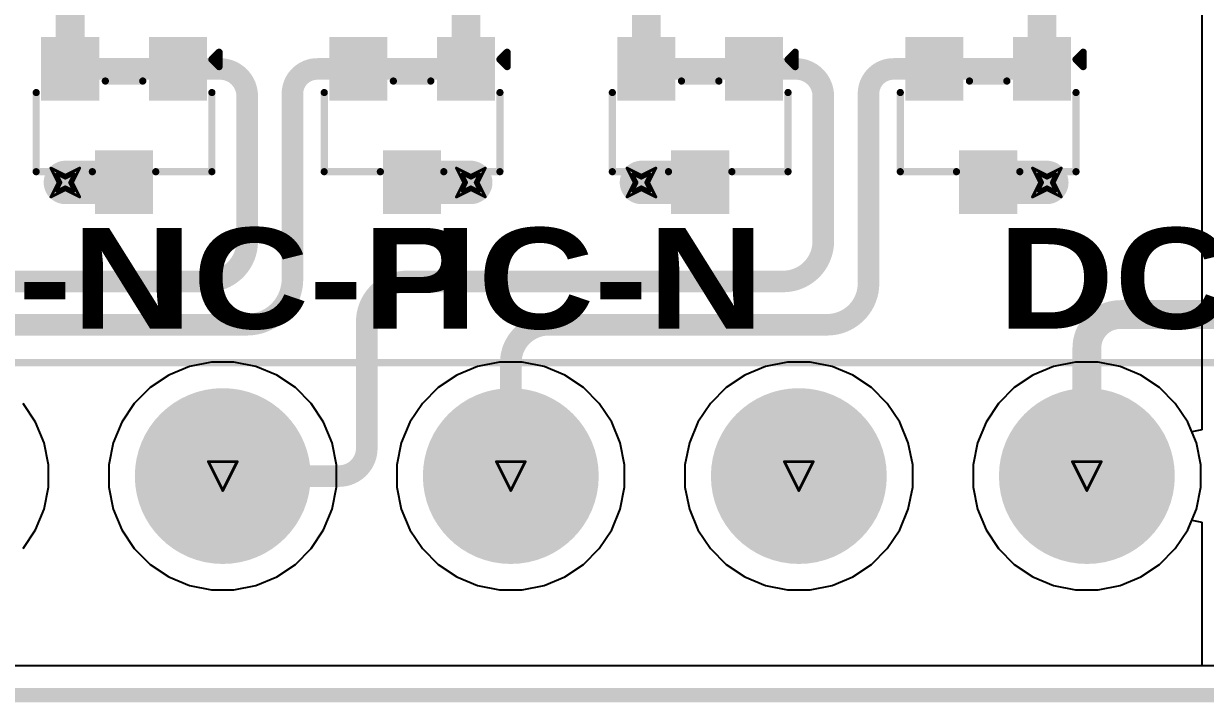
# Model space of a CAD drawing. Header units: inches. Extents: x -2 to 5376, y -4 to 5426.
# Drawn here: x 76.65 to 97.49, y -3.62 to 8.36 of the extents above; entities that cross this region are included whole.
import ezdxf

# ---------------------------------------------------------------- set-up
doc = ezdxf.new("R2010")
doc.units = ezdxf.units.IN
for name, color, linetype in [('Board Outline', 216, 'Continuous'), ('Bottom Layer', 5, 'Continuous'), ('Bottom Solder', 6, 'Continuous'), ('Drill Drawing', 1, 'Continuous'), ('Layer 1', 16, 'Continuous'), ('Layer 2', 76, 'Continuous'), ('Multi-Layer', 9, 'Continuous'), ('Pad Holes', 156, 'Continuous'), ('Top Layer', 1, 'Continuous'), ('Top Overlay', 2, 'Continuous'), ('Top Paste', 8, 'Continuous'), ('Top Solder', 216, 'Continuous'), ('Via Holes', 16, 'Continuous')]:
    doc.layers.add(name, color=color, linetype=linetype)
doc.styles.add('Arial Black_Bold', font='', dxfattribs={"height": 0.2})
doc.styles.get('Arial Black_Bold').set_extended_font_data('Arial Black', bold=True)

# ---------------------------------------------------------------- blocks, each defined once
blk = doc.blocks.new('DB2ERM_5_08_14P_GN_254')
at = {"layer": 'Bottom Layer'}
h = blk.add_hatch(color=5, dxfattribs=at)
edge = h.paths.add_edge_path()
edge.add_arc((12.7, 0), 1.5, 0, 360)
h = blk.add_hatch(color=5, dxfattribs=at)
edge = h.paths.add_edge_path()
edge.add_arc((17.78, 0), 1.5, 0, 360)
h = blk.add_hatch(color=5, dxfattribs=at)
edge = h.paths.add_edge_path()
edge.add_arc((22.86, 0), 1.5, 0, 360)
h = blk.add_hatch(color=5, dxfattribs=at)
edge = h.paths.add_edge_path()
edge.add_arc((27.94, 0), 1.5, 0, 360)
at = {"layer": 'Bottom Solder'}
h = blk.add_hatch(color=6, dxfattribs=at)
edge = h.paths.add_edge_path()
edge.add_arc((12.7, 0), 1.551, 0, 360)
h = blk.add_hatch(color=6, dxfattribs=at)
edge = h.paths.add_edge_path()
edge.add_arc((17.78, 0), 1.551, 0, 360)
h = blk.add_hatch(color=6, dxfattribs=at)
edge = h.paths.add_edge_path()
edge.add_arc((22.86, 0), 1.551, 0, 360)
h = blk.add_hatch(color=6, dxfattribs=at)
edge = h.paths.add_edge_path()
edge.add_arc((27.94, 0), 1.551, 0, 360)
at = {"layer": 'Layer 1'}
h = blk.add_hatch(color=16, dxfattribs=at)
edge = h.paths.add_edge_path()
edge.add_arc((12.7, 0), 1.5, 0, 360)
h = blk.add_hatch(color=16, dxfattribs=at)
edge = h.paths.add_edge_path()
edge.add_arc((17.78, 0), 1.5, 0, 360)
h = blk.add_hatch(color=16, dxfattribs=at)
edge = h.paths.add_edge_path()
edge.add_arc((22.86, 0), 1.5, 0, 360)
h = blk.add_hatch(color=16, dxfattribs=at)
edge = h.paths.add_edge_path()
edge.add_arc((27.94, 0), 1.5, 0, 360)
at = {"layer": 'Layer 2'}
h = blk.add_hatch(color=76, dxfattribs=at)
edge = h.paths.add_edge_path()
edge.add_arc((12.7, 0), 1.5, 0, 360)
h = blk.add_hatch(color=76, dxfattribs=at)
edge = h.paths.add_edge_path()
edge.add_arc((17.78, 0), 1.5, 0, 360)
h = blk.add_hatch(color=76, dxfattribs=at)
edge = h.paths.add_edge_path()
edge.add_arc((22.86, 0), 1.5, 0, 360)
h = blk.add_hatch(color=76, dxfattribs=at)
edge = h.paths.add_edge_path()
edge.add_arc((27.94, 0), 1.5, 0, 360)
at = {"layer": 'Multi-Layer'}
h = blk.add_hatch(color=9, dxfattribs=at)
edge = h.paths.add_edge_path()
edge.add_arc((12.7, 0), 1.5, 0, 360)
h = blk.add_hatch(color=9, dxfattribs=at)
edge = h.paths.add_edge_path()
edge.add_arc((17.78, 0), 1.5, 0, 360)
h = blk.add_hatch(color=9, dxfattribs=at)
edge = h.paths.add_edge_path()
edge.add_arc((22.86, 0), 1.5, 0, 360)
h = blk.add_hatch(color=9, dxfattribs=at)
edge = h.paths.add_edge_path()
edge.add_arc((27.94, 0), 1.5, 0, 360)
at = {"layer": 'Pad Holes'}
h = blk.add_hatch(color=7, dxfattribs=at)
edge = h.paths.add_edge_path()
edge.add_arc((12.7, 0), 0.95, 0, 360)
h = blk.add_hatch(color=7, dxfattribs=at)
edge = h.paths.add_edge_path()
edge.add_arc((17.78, 0), 0.95, 0, 360)
h = blk.add_hatch(color=7, dxfattribs=at)
edge = h.paths.add_edge_path()
edge.add_arc((22.86, 0), 0.95, 0, 360)
h = blk.add_hatch(color=7, dxfattribs=at)
edge = h.paths.add_edge_path()
edge.add_arc((27.94, 0), 0.95, 0, 360)
at = {"layer": 'Top Layer'}
h = blk.add_hatch(color=1, dxfattribs=at)
edge = h.paths.add_edge_path()
edge.add_arc((12.7, 0), 1.5, 0, 360)
h = blk.add_hatch(color=1, dxfattribs=at)
edge = h.paths.add_edge_path()
edge.add_arc((17.78, 0), 1.5, 0, 360)
h = blk.add_hatch(color=1, dxfattribs=at)
edge = h.paths.add_edge_path()
edge.add_arc((22.86, 0), 1.5, 0, 360)
h = blk.add_hatch(color=1, dxfattribs=at)
edge = h.paths.add_edge_path()
edge.add_arc((27.94, 0), 1.5, 0, 360)
at = {"layer": 'Top Solder'}
h = blk.add_hatch(color=216, dxfattribs=at)
edge = h.paths.add_edge_path()
edge.add_arc((12.7, 0), 1.551, 0, 360)
h = blk.add_hatch(color=216, dxfattribs=at)
edge = h.paths.add_edge_path()
edge.add_arc((17.78, 0), 1.551, 0, 360)
h = blk.add_hatch(color=216, dxfattribs=at)
edge = h.paths.add_edge_path()
edge.add_arc((22.86, 0), 1.551, 0, 360)
h = blk.add_hatch(color=216, dxfattribs=at)
edge = h.paths.add_edge_path()
edge.add_arc((27.94, 0), 1.551, 0, 360)
at = {"layer": 'Top Overlay', "const_width": 0.127}
for points in [[(-40.64, 2), (40.64, 2)], [(-40.64, -3.838), (40.64, -3.838)]]:
    blk.add_lwpolyline(points, dxfattribs=at)
blk = doc.blocks.new('SOT_23_264')
at = {"layer": 'Top Layer'}
for points in [[(-0.41, 1.46), (0.41, 1.46), (0.41, 0.54), (-0.41, 0.54)], [(-1.36, -0.54), (-0.54, -0.54), (-0.54, -1.46), (-1.36, -1.46)], [(0.54, -0.54), (1.36, -0.54), (1.36, -1.46), (0.54, -1.46)]]:
    blk.add_hatch(color=1, dxfattribs=at).paths.add_polyline_path(points)
at = {"layer": 'Top Paste'}
for points in [[(-0.41, 1.46), (0.41, 1.46), (0.41, 0.54), (-0.41, 0.54)], [(-1.36, -0.54), (-0.54, -0.54), (-0.54, -1.46), (-1.36, -1.46)], [(0.54, -0.54), (1.36, -0.54), (1.36, -1.46), (0.54, -1.46)]]:
    blk.add_hatch(color=8, dxfattribs=at).paths.add_polyline_path(points)
at = {"layer": 'Top Solder'}
for points in [[(-0.512, 1.562), (0.512, 1.562), (0.512, 0.438), (-0.512, 0.438)], [(-1.462, -0.438), (-0.438, -0.438), (-0.438, -1.562), (-1.462, -1.562)], [(0.438, -0.438), (1.462, -0.438), (1.462, -1.562), (0.438, -1.562)]]:
    blk.add_hatch(color=216, dxfattribs=at).paths.add_polyline_path(points)
at = {"layer": 'Top Overlay', "const_width": 0.127}
for points in [[(-1.549, 0.813), (-1.549, -0.584)], [(-0.559, 0.813), (-1.549, 0.813)], [(1.549, 0.813), (0.559, 0.813)], [(1.549, -0.584), (1.549, 0.813)], [(0.33, -0.787), (-0.33, -0.787)], [(-1.549, -1.168), (-1.676, -1.041)], [(-1.676, -1.041), (-1.676, -1.295)], [(-1.549, -1.168), (-1.676, -1.295)]]:
    blk.add_lwpolyline(points, dxfattribs=at)
at = {"layer": 'Top Overlay', "const_width": 0.0635}
for points in [[(-1.581, 0.813, 1), (-1.518, 0.813, 1)], [(-1.581, 0.813, 1), (-1.518, 0.813, 1)], [(-0.591, 0.813, 1), (-0.527, 0.813, 1)], [(0.527, 0.813, 1), (0.591, 0.813, 1)], [(1.518, 0.813, 1), (1.581, 0.813, 1)], [(1.518, 0.813, 1), (1.581, 0.813, 1)], [(-1.581, -0.584, 1), (-1.518, -0.584, 1)], [(1.518, -0.584, 1), (1.581, -0.584, 1)], [(-0.362, -0.787, 1), (-0.298, -0.787, 1)], [(0.298, -0.787, 1), (0.362, -0.787, 1)], [(-1.708, -1.041, 1), (-1.645, -1.041, 1)], [(-1.708, -1.041, 1), (-1.645, -1.041, 1)], [(-1.708, -1.295, 1), (-1.645, -1.295, 1)], [(-1.708, -1.295, 1), (-1.645, -1.295, 1)], [(-1.581, -1.168, 1), (-1.518, -1.168, 1)], [(-1.581, -1.168, 1), (-1.518, -1.168, 1)]]:
    blk.add_lwpolyline(points, format="xyb", close=True, dxfattribs=at)
blk = doc.blocks.new('SOT_23_265')
at = {"layer": 'Top Layer'}
for points in [[(-0.41, 1.46), (0.41, 1.46), (0.41, 0.54), (-0.41, 0.54)], [(-1.36, -0.54), (-0.54, -0.54), (-0.54, -1.46), (-1.36, -1.46)], [(0.54, -0.54), (1.36, -0.54), (1.36, -1.46), (0.54, -1.46)]]:
    blk.add_hatch(color=1, dxfattribs=at).paths.add_polyline_path(points)
at = {"layer": 'Top Paste'}
for points in [[(-0.41, 1.46), (0.41, 1.46), (0.41, 0.54), (-0.41, 0.54)], [(-1.36, -0.54), (-0.54, -0.54), (-0.54, -1.46), (-1.36, -1.46)], [(0.54, -0.54), (1.36, -0.54), (1.36, -1.46), (0.54, -1.46)]]:
    blk.add_hatch(color=8, dxfattribs=at).paths.add_polyline_path(points)
at = {"layer": 'Top Solder'}
for points in [[(-0.512, 1.562), (0.512, 1.562), (0.512, 0.438), (-0.512, 0.438)], [(-1.462, -0.438), (-0.438, -0.438), (-0.438, -1.562), (-1.462, -1.562)], [(0.438, -0.438), (1.462, -0.438), (1.462, -1.562), (0.438, -1.562)]]:
    blk.add_hatch(color=216, dxfattribs=at).paths.add_polyline_path(points)
at = {"layer": 'Top Overlay', "const_width": 0.127}
for points in [[(-1.549, 0.813), (-1.549, -0.584)], [(-0.559, 0.813), (-1.549, 0.813)], [(1.549, 0.813), (0.559, 0.813)], [(1.549, -0.584), (1.549, 0.813)], [(0.33, -0.787), (-0.33, -0.787)], [(-1.549, -1.168), (-1.676, -1.041)], [(-1.676, -1.041), (-1.676, -1.295)], [(-1.549, -1.168), (-1.676, -1.295)]]:
    blk.add_lwpolyline(points, dxfattribs=at)
at = {"layer": 'Top Overlay', "const_width": 0.0635}
for points in [[(-1.581, 0.813, 1), (-1.518, 0.813, 1)], [(-1.581, 0.813, 1), (-1.518, 0.813, 1)], [(-0.591, 0.813, 1), (-0.527, 0.813, 1)], [(0.527, 0.813, 1), (0.591, 0.813, 1)], [(1.518, 0.813, 1), (1.581, 0.813, 1)], [(1.518, 0.813, 1), (1.581, 0.813, 1)], [(-1.581, -0.584, 1), (-1.518, -0.584, 1)], [(1.518, -0.584, 1), (1.581, -0.584, 1)], [(-0.362, -0.787, 1), (-0.298, -0.787, 1)], [(0.298, -0.787, 1), (0.362, -0.787, 1)], [(-1.708, -1.041, 1), (-1.645, -1.041, 1)], [(-1.708, -1.041, 1), (-1.645, -1.041, 1)], [(-1.708, -1.295, 1), (-1.645, -1.295, 1)], [(-1.708, -1.295, 1), (-1.645, -1.295, 1)], [(-1.581, -1.168, 1), (-1.518, -1.168, 1)], [(-1.581, -1.168, 1), (-1.518, -1.168, 1)]]:
    blk.add_lwpolyline(points, format="xyb", close=True, dxfattribs=at)
blk = doc.blocks.new('SOT_23_266')
at = {"layer": 'Top Layer'}
for points in [[(-0.41, 1.46), (0.41, 1.46), (0.41, 0.54), (-0.41, 0.54)], [(-1.36, -0.54), (-0.54, -0.54), (-0.54, -1.46), (-1.36, -1.46)], [(0.54, -0.54), (1.36, -0.54), (1.36, -1.46), (0.54, -1.46)]]:
    blk.add_hatch(color=1, dxfattribs=at).paths.add_polyline_path(points)
at = {"layer": 'Top Paste'}
for points in [[(-0.41, 1.46), (0.41, 1.46), (0.41, 0.54), (-0.41, 0.54)], [(-1.36, -0.54), (-0.54, -0.54), (-0.54, -1.46), (-1.36, -1.46)], [(0.54, -0.54), (1.36, -0.54), (1.36, -1.46), (0.54, -1.46)]]:
    blk.add_hatch(color=8, dxfattribs=at).paths.add_polyline_path(points)
at = {"layer": 'Top Solder'}
for points in [[(-0.512, 1.562), (0.512, 1.562), (0.512, 0.438), (-0.512, 0.438)], [(-1.462, -0.438), (-0.438, -0.438), (-0.438, -1.562), (-1.462, -1.562)], [(0.438, -0.438), (1.462, -0.438), (1.462, -1.562), (0.438, -1.562)]]:
    blk.add_hatch(color=216, dxfattribs=at).paths.add_polyline_path(points)
at = {"layer": 'Top Overlay', "const_width": 0.127}
for points in [[(-1.549, 0.813), (-1.549, -0.584)], [(-0.559, 0.813), (-1.549, 0.813)], [(1.549, 0.813), (0.559, 0.813)], [(1.549, -0.584), (1.549, 0.813)], [(0.33, -0.787), (-0.33, -0.787)], [(-1.549, -1.168), (-1.676, -1.041)], [(-1.676, -1.041), (-1.676, -1.295)], [(-1.549, -1.168), (-1.676, -1.295)]]:
    blk.add_lwpolyline(points, dxfattribs=at)
at = {"layer": 'Top Overlay', "const_width": 0.0635}
for points in [[(-1.581, 0.813, 1), (-1.518, 0.813, 1)], [(-1.581, 0.813, 1), (-1.518, 0.813, 1)], [(-0.591, 0.813, 1), (-0.527, 0.813, 1)], [(0.527, 0.813, 1), (0.591, 0.813, 1)], [(1.518, 0.813, 1), (1.581, 0.813, 1)], [(1.518, 0.813, 1), (1.581, 0.813, 1)], [(-1.581, -0.584, 1), (-1.518, -0.584, 1)], [(1.518, -0.584, 1), (1.581, -0.584, 1)], [(-0.362, -0.787, 1), (-0.298, -0.787, 1)], [(0.298, -0.787, 1), (0.362, -0.787, 1)], [(-1.708, -1.041, 1), (-1.645, -1.041, 1)], [(-1.708, -1.041, 1), (-1.645, -1.041, 1)], [(-1.708, -1.295, 1), (-1.645, -1.295, 1)], [(-1.708, -1.295, 1), (-1.645, -1.295, 1)], [(-1.581, -1.168, 1), (-1.518, -1.168, 1)], [(-1.581, -1.168, 1), (-1.518, -1.168, 1)]]:
    blk.add_lwpolyline(points, format="xyb", close=True, dxfattribs=at)
blk = doc.blocks.new('SOT_23_267')
at = {"layer": 'Top Layer'}
for points in [[(-0.41, 1.46), (0.41, 1.46), (0.41, 0.54), (-0.41, 0.54)], [(-1.36, -0.54), (-0.54, -0.54), (-0.54, -1.46), (-1.36, -1.46)], [(0.54, -0.54), (1.36, -0.54), (1.36, -1.46), (0.54, -1.46)]]:
    blk.add_hatch(color=1, dxfattribs=at).paths.add_polyline_path(points)
at = {"layer": 'Top Paste'}
for points in [[(-0.41, 1.46), (0.41, 1.46), (0.41, 0.54), (-0.41, 0.54)], [(-1.36, -0.54), (-0.54, -0.54), (-0.54, -1.46), (-1.36, -1.46)], [(0.54, -0.54), (1.36, -0.54), (1.36, -1.46), (0.54, -1.46)]]:
    blk.add_hatch(color=8, dxfattribs=at).paths.add_polyline_path(points)
at = {"layer": 'Top Solder'}
for points in [[(-0.512, 1.562), (0.512, 1.562), (0.512, 0.438), (-0.512, 0.438)], [(-1.462, -0.438), (-0.438, -0.438), (-0.438, -1.562), (-1.462, -1.562)], [(0.438, -0.438), (1.462, -0.438), (1.462, -1.562), (0.438, -1.562)]]:
    blk.add_hatch(color=216, dxfattribs=at).paths.add_polyline_path(points)
at = {"layer": 'Top Overlay', "const_width": 0.127}
for points in [[(-1.549, 0.813), (-1.549, -0.584)], [(-0.559, 0.813), (-1.549, 0.813)], [(1.549, 0.813), (0.559, 0.813)], [(1.549, -0.584), (1.549, 0.813)], [(0.33, -0.787), (-0.33, -0.787)], [(-1.549, -1.168), (-1.676, -1.041)], [(-1.676, -1.041), (-1.676, -1.295)], [(-1.549, -1.168), (-1.676, -1.295)]]:
    blk.add_lwpolyline(points, dxfattribs=at)
at = {"layer": 'Top Overlay', "const_width": 0.0635}
for points in [[(-1.581, 0.813, 1), (-1.518, 0.813, 1)], [(-1.581, 0.813, 1), (-1.518, 0.813, 1)], [(-0.591, 0.813, 1), (-0.527, 0.813, 1)], [(0.527, 0.813, 1), (0.591, 0.813, 1)], [(1.518, 0.813, 1), (1.581, 0.813, 1)], [(1.518, 0.813, 1), (1.581, 0.813, 1)], [(-1.581, -0.584, 1), (-1.518, -0.584, 1)], [(1.518, -0.584, 1), (1.581, -0.584, 1)], [(-0.362, -0.787, 1), (-0.298, -0.787, 1)], [(0.298, -0.787, 1), (0.362, -0.787, 1)], [(-1.708, -1.041, 1), (-1.645, -1.041, 1)], [(-1.708, -1.041, 1), (-1.645, -1.041, 1)], [(-1.708, -1.295, 1), (-1.645, -1.295, 1)], [(-1.708, -1.295, 1), (-1.645, -1.295, 1)], [(-1.581, -1.168, 1), (-1.518, -1.168, 1)], [(-1.581, -1.168, 1), (-1.518, -1.168, 1)]]:
    blk.add_lwpolyline(points, format="xyb", close=True, dxfattribs=at)

msp = doc.modelspace()

# ---------------------------------------------------------------- hatches: boundary and pattern name
at = {"layer": 'Bottom Layer'}
h = msp.add_hatch(color=5, dxfattribs=at)
edge = h.paths.add_edge_path()
edge.add_arc((77.388, 5.556), 0.3, 0, 360)
h = msp.add_hatch(color=5, dxfattribs=at)
edge = h.paths.add_edge_path()
edge.add_arc((84.541, 5.556), 0.3, 0, 360)
h = msp.add_hatch(color=5, dxfattribs=at)
edge = h.paths.add_edge_path()
edge.add_arc((87.548, 5.556), 0.3, 0, 360)
h = msp.add_hatch(color=5, dxfattribs=at)
edge = h.paths.add_edge_path()
edge.add_arc((94.701, 5.556), 0.3, 0, 360)
at = {"layer": 'Layer 1'}
h = msp.add_hatch(color=16, dxfattribs=at)
edge = h.paths.add_edge_path()
edge.add_arc((77.388, 5.556), 0.3, 0, 360)
h = msp.add_hatch(color=16, dxfattribs=at)
edge = h.paths.add_edge_path()
edge.add_arc((84.541, 5.556), 0.3, 0, 360)
h = msp.add_hatch(color=16, dxfattribs=at)
edge = h.paths.add_edge_path()
edge.add_arc((87.548, 5.556), 0.3, 0, 360)
h = msp.add_hatch(color=16, dxfattribs=at)
edge = h.paths.add_edge_path()
edge.add_arc((94.701, 5.556), 0.3, 0, 360)
at = {"layer": 'Layer 2'}
h = msp.add_hatch(color=76, dxfattribs=at)
edge = h.paths.add_edge_path()
edge.add_arc((77.388, 5.556), 0.3, 0, 360)
h = msp.add_hatch(color=76, dxfattribs=at)
edge = h.paths.add_edge_path()
edge.add_arc((84.541, 5.556), 0.3, 0, 360)
h = msp.add_hatch(color=76, dxfattribs=at)
edge = h.paths.add_edge_path()
edge.add_arc((87.548, 5.556), 0.3, 0, 360)
h = msp.add_hatch(color=76, dxfattribs=at)
edge = h.paths.add_edge_path()
edge.add_arc((94.701, 5.556), 0.3, 0, 360)
at = {"layer": 'Top Layer'}
h = msp.add_hatch(color=1, dxfattribs=at)
edge = h.paths.add_edge_path()
edge.add_arc((77.388, 5.556), 0.3, 0, 360)
h = msp.add_hatch(color=1, dxfattribs=at)
edge = h.paths.add_edge_path()
edge.add_arc((84.541, 5.556), 0.3, 0, 360)
h = msp.add_hatch(color=1, dxfattribs=at)
edge = h.paths.add_edge_path()
edge.add_arc((87.548, 5.556), 0.3, 0, 360)
h = msp.add_hatch(color=1, dxfattribs=at)
edge = h.paths.add_edge_path()
edge.add_arc((94.701, 5.556), 0.3, 0, 360)
at = {"layer": 'Via Holes'}
h = msp.add_hatch(color=7, dxfattribs=at)
edge = h.paths.add_edge_path()
edge.add_arc((77.388, 5.556), 0.15, 0, 360)
h = msp.add_hatch(color=7, dxfattribs=at)
edge = h.paths.add_edge_path()
edge.add_arc((84.541, 5.556), 0.15, 0, 360)
h = msp.add_hatch(color=7, dxfattribs=at)
edge = h.paths.add_edge_path()
edge.add_arc((87.548, 5.556), 0.15, 0, 360)
h = msp.add_hatch(color=7, dxfattribs=at)
edge = h.paths.add_edge_path()
edge.add_arc((94.701, 5.556), 0.15, 0, 360)

# ---------------------------------------------------------------- linework, layer by layer
at = {"layer": 'Board Outline', "const_width": 0.254}
msp.add_lwpolyline([(1.478, -3.491), (135.382, -3.491)], dxfattribs=at)
at = {"layer": 'Drill Drawing', "const_width": 0.0508}
for points in [[(77.134, 5.81), (77.388, 5.683)], [(77.134, 5.81), (77.261, 5.556)], [(77.235, 5.709), (77.388, 5.632)], [(77.235, 5.709), (77.312, 5.556)], [(77.388, 5.683), (77.642, 5.81)], [(77.388, 5.632), (77.54, 5.709)], [(77.464, 5.556), (77.54, 5.709)], [(77.515, 5.556), (77.642, 5.81)], [(84.287, 5.81), (84.541, 5.683)], [(84.287, 5.81), (84.414, 5.556)], [(84.389, 5.708), (84.541, 5.632)], [(84.389, 5.708), (84.465, 5.556)], [(84.541, 5.683), (84.795, 5.81)], [(84.541, 5.632), (84.693, 5.708)], [(84.617, 5.556), (84.693, 5.708)], [(84.668, 5.556), (84.795, 5.81)], [(87.294, 5.81), (87.548, 5.683)], [(87.294, 5.81), (87.421, 5.556)], [(87.395, 5.709), (87.548, 5.632)], [(87.395, 5.709), (87.472, 5.556)], [(87.548, 5.683), (87.802, 5.81)], [(87.548, 5.632), (87.7, 5.709)], [(87.624, 5.556), (87.7, 5.709)], [(87.675, 5.556), (87.802, 5.81)], [(94.447, 5.81), (94.701, 5.683)], [(94.447, 5.81), (94.574, 5.556)], [(94.549, 5.709), (94.701, 5.632)], [(94.549, 5.709), (94.625, 5.556)], [(94.701, 5.683), (94.955, 5.81)], [(94.701, 5.632), (94.853, 5.709)], [(94.777, 5.556), (94.853, 5.709)], [(94.828, 5.556), (94.955, 5.81)], [(77.134, 5.302), (77.261, 5.556)], [(77.134, 5.302), (77.388, 5.429)], [(77.235, 5.404), (77.312, 5.556)], [(77.235, 5.404), (77.388, 5.48)], [(77.388, 5.48), (77.54, 5.404)], [(77.388, 5.429), (77.642, 5.302)], [(77.464, 5.556), (77.54, 5.404)], [(77.515, 5.556), (77.642, 5.302)], [(84.287, 5.302), (84.414, 5.556)], [(84.287, 5.302), (84.541, 5.429)], [(84.389, 5.404), (84.465, 5.556)], [(84.389, 5.404), (84.541, 5.48)], [(84.541, 5.48), (84.693, 5.404)], [(84.541, 5.429), (84.795, 5.302)], [(84.617, 5.556), (84.693, 5.404)], [(84.668, 5.556), (84.795, 5.302)], [(87.294, 5.302), (87.421, 5.556)], [(87.294, 5.302), (87.548, 5.429)], [(87.395, 5.404), (87.472, 5.556)], [(87.395, 5.404), (87.548, 5.48)], [(87.548, 5.48), (87.7, 5.404)], [(87.548, 5.429), (87.802, 5.302)], [(87.624, 5.556), (87.7, 5.404)], [(87.675, 5.556), (87.802, 5.302)], [(94.447, 5.302), (94.574, 5.556)], [(94.447, 5.302), (94.701, 5.429)], [(94.549, 5.404), (94.625, 5.556)], [(94.549, 5.404), (94.701, 5.48)], [(94.701, 5.48), (94.853, 5.404)], [(94.701, 5.429), (94.955, 5.302)], [(94.777, 5.556), (94.853, 5.404)], [(94.828, 5.556), (94.955, 5.302)], [(79.911, 0.63), (80.419, 0.63)], [(79.911, 0.63), (80.165, 0.122)], [(80.165, 0.122), (80.419, 0.63)], [(84.991, 0.63), (85.499, 0.63)], [(84.991, 0.63), (85.245, 0.122)], [(85.245, 0.122), (85.499, 0.63)], [(90.071, 0.63), (90.579, 0.63)], [(90.071, 0.63), (90.325, 0.122)], [(90.325, 0.122), (90.579, 0.63)], [(95.151, 0.63), (95.659, 0.63)], [(95.151, 0.63), (95.405, 0.122)], [(95.405, 0.122), (95.659, 0.63)]]:
    msp.add_lwpolyline(points, dxfattribs=at)
at = {"layer": 'Drill Drawing', "const_width": 0.0254}
for points in [[(77.121, 5.81, 1), (77.146, 5.81, 1)], [(77.121, 5.81, 1), (77.146, 5.81, 1)], [(77.223, 5.709, 1), (77.248, 5.709, 1)], [(77.223, 5.709, 1), (77.248, 5.709, 1)], [(77.375, 5.683, 1), (77.4, 5.683, 1)], [(77.375, 5.683, 1), (77.4, 5.683, 1)], [(77.375, 5.632, 1), (77.4, 5.632, 1)], [(77.375, 5.632, 1), (77.4, 5.632, 1)], [(77.527, 5.709, 1), (77.553, 5.709, 1)], [(77.527, 5.709, 1), (77.553, 5.709, 1)], [(77.629, 5.81, 1), (77.654, 5.81, 1)], [(77.629, 5.81, 1), (77.654, 5.81, 1)], [(84.274, 5.81, 1), (84.3, 5.81, 1)], [(84.274, 5.81, 1), (84.3, 5.81, 1)], [(84.376, 5.708, 1), (84.401, 5.708, 1)], [(84.376, 5.708, 1), (84.401, 5.708, 1)], [(84.528, 5.683, 1), (84.554, 5.683, 1)], [(84.528, 5.683, 1), (84.554, 5.683, 1)], [(84.528, 5.632, 1), (84.554, 5.632, 1)], [(84.528, 5.632, 1), (84.554, 5.632, 1)], [(84.681, 5.708, 1), (84.706, 5.708, 1)], [(84.681, 5.708, 1), (84.706, 5.708, 1)], [(84.782, 5.81, 1), (84.808, 5.81, 1)], [(84.782, 5.81, 1), (84.808, 5.81, 1)], [(87.281, 5.81, 1), (87.307, 5.81, 1)], [(87.281, 5.81, 1), (87.307, 5.81, 1)], [(87.383, 5.709, 1), (87.408, 5.709, 1)], [(87.383, 5.709, 1), (87.408, 5.709, 1)], [(87.535, 5.683, 1), (87.561, 5.683, 1)], [(87.535, 5.683, 1), (87.561, 5.683, 1)], [(87.535, 5.632, 1), (87.561, 5.632, 1)], [(87.535, 5.632, 1), (87.561, 5.632, 1)], [(87.688, 5.709, 1), (87.713, 5.709, 1)], [(87.688, 5.709, 1), (87.713, 5.709, 1)], [(87.789, 5.81, 1), (87.815, 5.81, 1)], [(87.789, 5.81, 1), (87.815, 5.81, 1)], [(94.434, 5.81, 1), (94.46, 5.81, 1)], [(94.434, 5.81, 1), (94.46, 5.81, 1)], [(94.536, 5.709, 1), (94.561, 5.709, 1)], [(94.536, 5.709, 1), (94.561, 5.709, 1)], [(94.688, 5.683, 1), (94.714, 5.683, 1)], [(94.688, 5.683, 1), (94.714, 5.683, 1)], [(94.688, 5.632, 1), (94.714, 5.632, 1)], [(94.688, 5.632, 1), (94.714, 5.632, 1)], [(94.841, 5.709, 1), (94.866, 5.709, 1)], [(94.841, 5.709, 1), (94.866, 5.709, 1)], [(94.942, 5.81, 1), (94.968, 5.81, 1)], [(94.942, 5.81, 1), (94.968, 5.81, 1)], [(77.223, 5.404, 1), (77.248, 5.404, 1)], [(77.223, 5.404, 1), (77.248, 5.404, 1)], [(77.248, 5.556, 1), (77.273, 5.556, 1)], [(77.248, 5.556, 1), (77.273, 5.556, 1)], [(77.299, 5.556, 1), (77.324, 5.556, 1)], [(77.299, 5.556, 1), (77.324, 5.556, 1)], [(77.375, 5.48, 1), (77.4, 5.48, 1)], [(77.375, 5.48, 1), (77.4, 5.48, 1)], [(77.375, 5.429, 1), (77.4, 5.429, 1)], [(77.375, 5.429, 1), (77.4, 5.429, 1)], [(77.451, 5.556, 1), (77.477, 5.556, 1)], [(77.451, 5.556, 1), (77.477, 5.556, 1)], [(77.502, 5.556, 1), (77.527, 5.556, 1)], [(77.502, 5.556, 1), (77.527, 5.556, 1)], [(77.527, 5.404, 1), (77.553, 5.404, 1)], [(77.527, 5.404, 1), (77.553, 5.404, 1)], [(84.376, 5.404, 1), (84.401, 5.404, 1)], [(84.376, 5.404, 1), (84.401, 5.404, 1)], [(84.401, 5.556, 1), (84.427, 5.556, 1)], [(84.401, 5.556, 1), (84.427, 5.556, 1)], [(84.452, 5.556, 1), (84.477, 5.556, 1)], [(84.452, 5.556, 1), (84.477, 5.556, 1)], [(84.528, 5.48, 1), (84.554, 5.48, 1)], [(84.528, 5.48, 1), (84.554, 5.48, 1)], [(84.528, 5.429, 1), (84.554, 5.429, 1)], [(84.528, 5.429, 1), (84.554, 5.429, 1)], [(84.604, 5.556, 1), (84.63, 5.556, 1)], [(84.604, 5.556, 1), (84.63, 5.556, 1)], [(84.655, 5.556, 1), (84.681, 5.556, 1)], [(84.655, 5.556, 1), (84.681, 5.556, 1)], [(84.681, 5.404, 1), (84.706, 5.404, 1)], [(84.681, 5.404, 1), (84.706, 5.404, 1)], [(87.383, 5.404, 1), (87.408, 5.404, 1)], [(87.383, 5.404, 1), (87.408, 5.404, 1)], [(87.408, 5.556, 1), (87.434, 5.556, 1)], [(87.408, 5.556, 1), (87.434, 5.556, 1)], [(87.459, 5.556, 1), (87.484, 5.556, 1)], [(87.459, 5.556, 1), (87.484, 5.556, 1)], [(87.535, 5.48, 1), (87.561, 5.48, 1)], [(87.535, 5.48, 1), (87.561, 5.48, 1)], [(87.535, 5.429, 1), (87.561, 5.429, 1)], [(87.535, 5.429, 1), (87.561, 5.429, 1)], [(87.611, 5.556, 1), (87.637, 5.556, 1)], [(87.611, 5.556, 1), (87.637, 5.556, 1)], [(87.662, 5.556, 1), (87.688, 5.556, 1)], [(87.662, 5.556, 1), (87.688, 5.556, 1)], [(87.688, 5.404, 1), (87.713, 5.404, 1)], [(87.688, 5.404, 1), (87.713, 5.404, 1)], [(94.536, 5.404, 1), (94.561, 5.404, 1)], [(94.536, 5.404, 1), (94.561, 5.404, 1)], [(94.561, 5.556, 1), (94.587, 5.556, 1)], [(94.561, 5.556, 1), (94.587, 5.556, 1)], [(94.612, 5.556, 1), (94.637, 5.556, 1)], [(94.612, 5.556, 1), (94.637, 5.556, 1)], [(94.688, 5.48, 1), (94.714, 5.48, 1)], [(94.688, 5.48, 1), (94.714, 5.48, 1)], [(94.688, 5.429, 1), (94.714, 5.429, 1)], [(94.688, 5.429, 1), (94.714, 5.429, 1)], [(94.764, 5.556, 1), (94.79, 5.556, 1)], [(94.764, 5.556, 1), (94.79, 5.556, 1)], [(94.815, 5.556, 1), (94.841, 5.556, 1)], [(94.815, 5.556, 1), (94.841, 5.556, 1)], [(94.841, 5.404, 1), (94.866, 5.404, 1)], [(94.841, 5.404, 1), (94.866, 5.404, 1)], [(77.121, 5.302, 1), (77.146, 5.302, 1)], [(77.121, 5.302, 1), (77.146, 5.302, 1)], [(77.629, 5.302, 1), (77.654, 5.302, 1)], [(77.629, 5.302, 1), (77.654, 5.302, 1)], [(84.274, 5.302, 1), (84.3, 5.302, 1)], [(84.274, 5.302, 1), (84.3, 5.302, 1)], [(84.782, 5.302, 1), (84.808, 5.302, 1)], [(84.782, 5.302, 1), (84.808, 5.302, 1)], [(87.281, 5.302, 1), (87.307, 5.302, 1)], [(87.281, 5.302, 1), (87.307, 5.302, 1)], [(87.789, 5.302, 1), (87.815, 5.302, 1)], [(87.789, 5.302, 1), (87.815, 5.302, 1)], [(94.434, 5.302, 1), (94.46, 5.302, 1)], [(94.434, 5.302, 1), (94.46, 5.302, 1)], [(94.942, 5.302, 1), (94.968, 5.302, 1)], [(94.942, 5.302, 1), (94.968, 5.302, 1)], [(79.898, 0.63, 1), (79.924, 0.63, 1)], [(79.898, 0.63, 1), (79.924, 0.63, 1)], [(80.406, 0.63, 1), (80.432, 0.63, 1)], [(80.406, 0.63, 1), (80.432, 0.63, 1)], [(84.978, 0.63, 1), (85.004, 0.63, 1)], [(84.978, 0.63, 1), (85.004, 0.63, 1)], [(85.486, 0.63, 1), (85.512, 0.63, 1)], [(85.486, 0.63, 1), (85.512, 0.63, 1)], [(90.058, 0.63, 1), (90.084, 0.63, 1)], [(90.058, 0.63, 1), (90.084, 0.63, 1)], [(90.566, 0.63, 1), (90.592, 0.63, 1)], [(90.566, 0.63, 1), (90.592, 0.63, 1)], [(95.138, 0.63, 1), (95.164, 0.63, 1)], [(95.138, 0.63, 1), (95.164, 0.63, 1)], [(95.646, 0.63, 1), (95.672, 0.63, 1)], [(95.646, 0.63, 1), (95.672, 0.63, 1)], [(80.152, 0.122, 1), (80.178, 0.122, 1)], [(80.152, 0.122, 1), (80.178, 0.122, 1)], [(85.232, 0.122, 1), (85.258, 0.122, 1)], [(85.232, 0.122, 1), (85.258, 0.122, 1)], [(90.312, 0.122, 1), (90.338, 0.122, 1)], [(90.312, 0.122, 1), (90.338, 0.122, 1)], [(95.392, 0.122, 1), (95.418, 0.122, 1)], [(95.392, 0.122, 1), (95.418, 0.122, 1)]]:
    msp.add_lwpolyline(points, format="xyb", close=True, dxfattribs=at)
at = {"layer": 'Layer 1'}
for p, q in [((79.579, 2.307), (79.214, 2.156)), ((79.967, 2.384), (79.579, 2.307)), ((80.363, 2.384), (79.967, 2.384)), ((80.751, 2.307), (80.363, 2.384)), ((81.116, 2.156), (80.751, 2.307)), ((84.659, 2.307), (84.294, 2.156)), ((85.047, 2.384), (84.659, 2.307)), ((85.443, 2.384), (85.047, 2.384)), ((85.831, 2.307), (85.443, 2.384)), ((86.196, 2.156), (85.831, 2.307)), ((89.739, 2.307), (89.374, 2.156)), ((90.127, 2.384), (89.739, 2.307)), ((90.523, 2.384), (90.127, 2.384)), ((90.911, 2.307), (90.523, 2.384)), ((91.276, 2.156), (90.911, 2.307)), ((94.819, 2.307), (94.454, 2.156)), ((95.207, 2.384), (94.819, 2.307)), ((95.603, 2.384), (95.207, 2.384)), ((95.991, 2.307), (95.603, 2.384)), ((96.356, 2.156), (95.991, 2.307)), ((79.214, 2.156), (78.885, 1.936)), ((81.445, 1.936), (81.116, 2.156)), ((84.294, 2.156), (83.965, 1.936)), ((86.525, 1.936), (86.196, 2.156)), ((89.374, 2.156), (89.045, 1.936)), ((91.605, 1.936), (91.276, 2.156)), ((94.454, 2.156), (94.125, 1.936)), ((96.685, 1.936), (96.356, 2.156)), ((78.885, 1.936), (78.605, 1.656)), ((81.725, 1.656), (81.445, 1.936)), ((83.965, 1.936), (83.685, 1.656)), ((86.805, 1.656), (86.525, 1.936)), ((89.045, 1.936), (88.765, 1.656)), ((91.885, 1.656), (91.605, 1.936)), ((94.125, 1.936), (93.845, 1.656)), ((96.965, 1.656), (96.685, 1.936)), ((76.864, 1.328), (76.645, 1.656)), ((78.605, 1.656), (78.386, 1.328)), ((81.944, 1.328), (81.725, 1.656)), ((83.685, 1.656), (83.466, 1.328)), ((87.024, 1.328), (86.805, 1.656)), ((88.765, 1.656), (88.546, 1.328)), ((92.104, 1.328), (91.885, 1.656)), ((93.845, 1.656), (93.626, 1.328)), ((97.184, 1.328), (96.965, 1.656)), ((77.016, 0.962), (76.864, 1.328)), ((78.386, 1.328), (78.234, 0.962)), ((82.096, 0.962), (81.944, 1.328)), ((83.466, 1.328), (83.314, 0.962)), ((87.176, 0.962), (87.024, 1.328)), ((88.546, 1.328), (88.394, 0.962)), ((92.256, 0.962), (92.104, 1.328)), ((93.626, 1.328), (93.474, 0.962)), ((97.336, 0.962), (97.184, 1.328)), ((77.093, 0.574), (77.016, 0.962)), ((78.234, 0.962), (78.157, 0.574)), ((82.173, 0.574), (82.096, 0.962)), ((83.314, 0.962), (83.237, 0.574)), ((87.253, 0.574), (87.176, 0.962)), ((88.394, 0.962), (88.317, 0.574)), ((92.333, 0.574), (92.256, 0.962)), ((93.474, 0.962), (93.397, 0.574)), ((97.413, 0.574), (97.336, 0.962)), ((77.093, 0.179), (77.093, 0.574)), ((78.157, 0.574), (78.157, 0.179)), ((82.173, 0.179), (82.173, 0.574)), ((83.237, 0.574), (83.237, 0.179)), ((87.253, 0.179), (87.253, 0.574)), ((88.317, 0.574), (88.317, 0.179)), ((92.333, 0.179), (92.333, 0.574)), ((93.397, 0.574), (93.397, 0.179)), ((97.413, 0.179), (97.413, 0.574)), ((77.016, -0.209), (77.093, 0.179)), ((78.157, 0.179), (78.234, -0.209)), ((82.096, -0.209), (82.173, 0.179)), ((83.237, 0.179), (83.314, -0.209)), ((87.176, -0.209), (87.253, 0.179)), ((88.317, 0.179), (88.394, -0.209)), ((92.256, -0.209), (92.333, 0.179)), ((93.397, 0.179), (93.474, -0.209)), ((97.336, -0.209), (97.413, 0.179)), ((76.864, -0.575), (77.016, -0.209)), ((78.234, -0.209), (78.386, -0.575)), ((81.944, -0.575), (82.096, -0.209)), ((83.314, -0.209), (83.466, -0.575)), ((87.024, -0.575), (87.176, -0.209)), ((88.394, -0.209), (88.546, -0.575)), ((92.104, -0.575), (92.256, -0.209)), ((93.474, -0.209), (93.626, -0.575)), ((97.184, -0.575), (97.336, -0.209)), ((76.645, -0.904), (76.864, -0.575)), ((78.386, -0.575), (78.605, -0.904)), ((81.725, -0.904), (81.944, -0.575)), ((83.466, -0.575), (83.685, -0.904)), ((86.805, -0.904), (87.024, -0.575)), ((88.546, -0.575), (88.765, -0.904)), ((91.885, -0.904), (92.104, -0.575)), ((93.626, -0.575), (93.845, -0.904)), ((96.965, -0.904), (97.184, -0.575)), ((78.605, -0.904), (78.885, -1.183)), ((81.445, -1.183), (81.725, -0.904)), ((83.685, -0.904), (83.965, -1.183)), ((86.525, -1.183), (86.805, -0.904)), ((88.765, -0.904), (89.045, -1.183)), ((91.605, -1.183), (91.885, -0.904)), ((93.845, -0.904), (94.125, -1.183)), ((96.685, -1.183), (96.965, -0.904)), ((78.885, -1.183), (79.214, -1.403)), ((81.116, -1.403), (81.445, -1.183)), ((83.965, -1.183), (84.294, -1.403)), ((86.196, -1.403), (86.525, -1.183)), ((89.045, -1.183), (89.374, -1.403)), ((91.276, -1.403), (91.605, -1.183)), ((94.125, -1.183), (94.454, -1.403)), ((96.356, -1.403), (96.685, -1.183)), ((79.214, -1.403), (79.579, -1.554)), ((80.751, -1.554), (81.116, -1.403)), ((84.294, -1.403), (84.659, -1.554)), ((85.831, -1.554), (86.196, -1.403)), ((89.374, -1.403), (89.739, -1.554)), ((90.911, -1.554), (91.276, -1.403)), ((94.454, -1.403), (94.819, -1.554)), ((95.991, -1.554), (96.356, -1.403)), ((79.579, -1.554), (79.967, -1.632)), ((79.967, -1.632), (80.363, -1.632)), ((80.363, -1.632), (80.751, -1.554)), ((84.659, -1.554), (85.047, -1.632)), ((85.047, -1.632), (85.443, -1.632)), ((85.443, -1.632), (85.831, -1.554)), ((89.739, -1.554), (90.127, -1.632)), ((90.127, -1.632), (90.523, -1.632)), ((90.523, -1.632), (90.911, -1.554)), ((94.819, -1.554), (95.207, -1.632)), ((95.207, -1.632), (95.603, -1.632)), ((95.603, -1.632), (95.991, -1.554)), ((106.401, -2.973), (3.873, -2.973))]:
    msp.add_line(p, q, dxfattribs=at)
at = {"layer": 'Layer 2'}
for p, q in [((97.434, 24.065), (97.434, 1.189)), ((79.579, 2.307), (79.214, 2.156)), ((79.967, 2.384), (79.579, 2.307)), ((80.363, 2.384), (79.967, 2.384)), ((80.751, 2.307), (80.363, 2.384)), ((81.116, 2.156), (80.751, 2.307)), ((84.659, 2.307), (84.294, 2.156)), ((85.047, 2.384), (84.659, 2.307)), ((85.443, 2.384), (85.047, 2.384)), ((85.831, 2.307), (85.443, 2.384)), ((86.196, 2.156), (85.831, 2.307)), ((89.739, 2.307), (89.374, 2.156)), ((90.127, 2.384), (89.739, 2.307)), ((90.523, 2.384), (90.127, 2.384)), ((90.911, 2.307), (90.523, 2.384)), ((91.276, 2.156), (90.911, 2.307)), ((94.819, 2.307), (94.454, 2.156)), ((95.207, 2.384), (94.819, 2.307)), ((95.603, 2.384), (95.207, 2.384)), ((95.991, 2.307), (95.603, 2.384)), ((96.356, 2.156), (95.991, 2.307)), ((79.214, 2.156), (78.885, 1.936)), ((81.445, 1.936), (81.116, 2.156)), ((84.294, 2.156), (83.965, 1.936)), ((86.525, 1.936), (86.196, 2.156)), ((89.374, 2.156), (89.045, 1.936)), ((91.605, 1.936), (91.276, 2.156)), ((94.454, 2.156), (94.125, 1.936)), ((96.685, 1.936), (96.356, 2.156)), ((78.885, 1.936), (78.605, 1.656)), ((81.725, 1.656), (81.445, 1.936)), ((83.965, 1.936), (83.685, 1.656)), ((86.805, 1.656), (86.525, 1.936)), ((89.045, 1.936), (88.765, 1.656)), ((91.885, 1.656), (91.605, 1.936)), ((94.125, 1.936), (93.845, 1.656)), ((96.965, 1.656), (96.685, 1.936)), ((76.864, 1.328), (76.645, 1.656)), ((78.605, 1.656), (78.386, 1.328)), ((81.944, 1.328), (81.725, 1.656)), ((83.685, 1.656), (83.466, 1.328)), ((87.024, 1.328), (86.805, 1.656)), ((88.765, 1.656), (88.546, 1.328)), ((92.104, 1.328), (91.885, 1.656)), ((93.845, 1.656), (93.626, 1.328)), ((97.184, 1.328), (96.965, 1.656)), ((77.016, 0.962), (76.864, 1.328)), ((78.386, 1.328), (78.234, 0.962)), ((82.096, 0.962), (81.944, 1.328)), ((83.466, 1.328), (83.314, 0.962)), ((87.176, 0.962), (87.024, 1.328)), ((88.546, 1.328), (88.394, 0.962)), ((92.256, 0.962), (92.104, 1.328)), ((93.626, 1.328), (93.474, 0.962)), ((97.257, 1.154), (97.184, 1.328)), ((97.434, 1.189), (97.257, 1.154)), ((77.093, 0.574), (77.016, 0.962)), ((78.234, 0.962), (78.157, 0.574)), ((82.173, 0.574), (82.096, 0.962)), ((83.314, 0.962), (83.237, 0.574)), ((87.253, 0.574), (87.176, 0.962)), ((88.394, 0.962), (88.317, 0.574)), ((92.333, 0.574), (92.256, 0.962)), ((93.474, 0.962), (93.397, 0.574)), ((77.093, 0.179), (77.093, 0.574)), ((78.157, 0.574), (78.157, 0.179)), ((82.173, 0.179), (82.173, 0.574)), ((83.237, 0.574), (83.237, 0.179)), ((87.253, 0.179), (87.253, 0.574)), ((88.317, 0.574), (88.317, 0.179)), ((92.333, 0.179), (92.333, 0.574)), ((93.397, 0.574), (93.397, 0.179)), ((77.016, -0.209), (77.093, 0.179)), ((78.157, 0.179), (78.234, -0.209)), ((82.096, -0.209), (82.173, 0.179)), ((83.237, 0.179), (83.314, -0.209)), ((87.176, -0.209), (87.253, 0.179)), ((88.317, 0.179), (88.394, -0.209)), ((92.256, -0.209), (92.333, 0.179)), ((93.397, 0.179), (93.474, -0.209)), ((76.864, -0.575), (77.016, -0.209)), ((78.234, -0.209), (78.386, -0.575)), ((81.944, -0.575), (82.096, -0.209)), ((83.314, -0.209), (83.466, -0.575)), ((87.024, -0.575), (87.176, -0.209)), ((88.394, -0.209), (88.546, -0.575)), ((92.104, -0.575), (92.256, -0.209)), ((93.474, -0.209), (93.626, -0.575)), ((97.184, -0.575), (97.257, -0.401)), ((97.257, -0.401), (97.434, -0.436)), ((76.645, -0.904), (76.864, -0.575)), ((78.386, -0.575), (78.605, -0.904)), ((81.725, -0.904), (81.944, -0.575)), ((83.466, -0.575), (83.685, -0.904)), ((86.805, -0.904), (87.024, -0.575)), ((88.546, -0.575), (88.765, -0.904)), ((91.885, -0.904), (92.104, -0.575)), ((93.626, -0.575), (93.845, -0.904)), ((96.965, -0.904), (97.184, -0.575)), ((97.434, -0.436), (97.434, -2.973)), ((78.605, -0.904), (78.885, -1.183)), ((81.445, -1.183), (81.725, -0.904)), ((83.685, -0.904), (83.965, -1.183)), ((86.525, -1.183), (86.805, -0.904)), ((88.765, -0.904), (89.045, -1.183)), ((91.605, -1.183), (91.885, -0.904)), ((93.845, -0.904), (94.125, -1.183)), ((96.685, -1.183), (96.965, -0.904)), ((78.885, -1.183), (79.214, -1.403)), ((81.116, -1.403), (81.445, -1.183)), ((83.965, -1.183), (84.294, -1.403)), ((86.196, -1.403), (86.525, -1.183)), ((89.045, -1.183), (89.374, -1.403)), ((91.276, -1.403), (91.605, -1.183)), ((94.125, -1.183), (94.454, -1.403)), ((96.356, -1.403), (96.685, -1.183)), ((79.214, -1.403), (79.579, -1.554)), ((80.751, -1.554), (81.116, -1.403)), ((84.294, -1.403), (84.659, -1.554)), ((85.831, -1.554), (86.196, -1.403)), ((89.374, -1.403), (89.739, -1.554)), ((90.911, -1.554), (91.276, -1.403)), ((94.454, -1.403), (94.819, -1.554)), ((95.991, -1.554), (96.356, -1.403)), ((79.579, -1.554), (79.967, -1.632)), ((79.967, -1.632), (80.363, -1.632)), ((80.363, -1.632), (80.751, -1.554)), ((84.659, -1.554), (85.047, -1.632)), ((85.047, -1.632), (85.443, -1.632)), ((85.443, -1.632), (85.831, -1.554)), ((89.739, -1.554), (90.127, -1.632)), ((90.127, -1.632), (90.523, -1.632)), ((90.523, -1.632), (90.911, -1.554)), ((94.819, -1.554), (95.207, -1.632)), ((95.207, -1.632), (95.603, -1.632)), ((95.603, -1.632), (95.991, -1.554)), ((97.434, -2.973), (3.873, -2.973))]:
    msp.add_line(p, q, dxfattribs=at)
at = {"layer": 'Top Layer'}
for points, const_width in [([(77.474, 7.56), (77.474, 9.479)], 0.508), ([(84.454, 7.56), (84.454, 9.479)], 0.508), ([(87.635, 7.56), (87.635, 9.479)], 0.508), ([(94.614, 7.56), (94.614, 9.479)], 0.508), ([(77.474, 7.56), (79.374, 7.56)], 0.381), ([(79.374, 7.56), (79.594, 7.56)], 0.381), ([(79.594, 7.56), (80.116, 7.56)], 0.381), ([(81.832, 7.56), (82.554, 7.56)], 0.381), ([(82.554, 7.56), (84.454, 7.56)], 0.381), ([(87.635, 7.56), (89.535, 7.56)], 0.381), ([(87.634, 7.56), (87.635, 7.56)], 0.381), ([(89.535, 7.56), (89.754, 7.56)], 0.381), ([(89.754, 7.56), (90.276, 7.56)], 0.381), ([(91.992, 7.56), (94.614, 7.56)], 0.381), ([(81.394, 3.853), (81.394, 7.122)], 0.381), ([(91.554, 3.776), (91.554, 7.122)], 0.381), ([(80.596, 7.081), (80.596, 4.518)], 0.381), ([(90.756, 7.081), (90.756, 7.081)], 0.381), ([(90.756, 7.081), (90.756, 4.518)], 0.381), ([(77.388, 5.556), (77.392, 5.56)], 0.762), ([(77.392, 5.56), (78.424, 5.56)], 0.762), ([(78.424, 5.56), (78.428, 5.564)], 0.762), ([(83.5, 5.564), (83.504, 5.56)], 0.762), ([(83.504, 5.56), (84.537, 5.56)], 0.762), ([(84.537, 5.56), (84.541, 5.556)], 0.762), ([(87.548, 5.556), (87.552, 5.56)], 0.762), ([(87.552, 5.56), (88.585, 5.56)], 0.762), ([(88.585, 5.56), (88.589, 5.564)], 0.762), ([(93.66, 5.564), (93.664, 5.56)], 0.762), ([(93.664, 5.56), (94.697, 5.56)], 0.762), ([(94.697, 5.56), (94.701, 5.556)], 0.762), ([(73.28, 3.81), (79.888, 3.81)], 0.381), ([(83.414, 3.81), (90.048, 3.81)], 0.381), ([(95.996, 3.226), (102.016, 3.226)], 0.508), ([(75.755, 3.046), (80.587, 3.046)], 0.381), ([(82.705, 0.867), (82.705, 3.101)], 0.381), ([(85.915, 3.046), (90.824, 3.046)], 0.381), ([(95.405, 0.376), (95.405, 2.635)], 0.508), ([(85.245, 0.376), (85.245, 2.376)], 0.381), ([(80.165, 0.376), (82.215, 0.376)], 0.381)]:
    msp.add_lwpolyline(points, dxfattribs=dict(at, const_width=const_width))
for points, const_width in [([(77.347, 7.56, 1), (77.601, 7.56, 1)], 0.254), ([(77.379, 7.56, 1), (77.57, 7.56, 1)], 0.191), ([(79.279, 7.56, 1), (79.47, 7.56, 1)], 0.191), ([(79.279, 7.56, 1), (79.47, 7.56, 1)], 0.191), ([(79.499, 7.56, 1), (79.689, 7.56, 1)], 0.191), ([(79.499, 7.56, 1), (79.689, 7.56, 1)], 0.191), ([(80.02, 7.56, 1), (80.211, 7.56, 1)], 0.191), ([(80.02, 7.56, 1), (80.211, 7.56, 1)], 0.191), ([(81.737, 7.56, 1), (81.927, 7.56, 1)], 0.191), ([(81.737, 7.56, 1), (81.927, 7.56, 1)], 0.191), ([(82.459, 7.56, 1), (82.65, 7.56, 1)], 0.191), ([(82.459, 7.56, 1), (82.65, 7.56, 1)], 0.191), ([(84.327, 7.56, 1), (84.581, 7.56, 1)], 0.254), ([(84.359, 7.56, 1), (84.55, 7.56, 1)], 0.191), ([(87.508, 7.56, 1), (87.762, 7.56, 1)], 0.254), ([(87.539, 7.56, 1), (87.73, 7.56, 1)], 0.191), ([(87.539, 7.56, 1), (87.73, 7.56, 1)], 0.191), ([(87.539, 7.56, 1), (87.73, 7.56, 1)], 0.191), ([(89.439, 7.56, 1), (89.63, 7.56, 1)], 0.191), ([(89.439, 7.56, 1), (89.63, 7.56, 1)], 0.191), ([(89.659, 7.56, 1), (89.849, 7.56, 1)], 0.191), ([(89.659, 7.56, 1), (89.849, 7.56, 1)], 0.191), ([(90.18, 7.56, 1), (90.371, 7.56, 1)], 0.191), ([(90.18, 7.56, 1), (90.371, 7.56, 1)], 0.191), ([(91.897, 7.56, 1), (92.087, 7.56, 1)], 0.191), ([(91.897, 7.56, 1), (92.087, 7.56, 1)], 0.191), ([(94.487, 7.56, 1), (94.741, 7.56, 1)], 0.254), ([(94.519, 7.56, 1), (94.71, 7.56, 1)], 0.191), ([(81.299, 7.122, 1), (81.489, 7.122, 1)], 0.191), ([(81.299, 7.122, 1), (81.489, 7.122, 1)], 0.191), ([(91.459, 7.122, 1), (91.649, 7.122, 1)], 0.191), ([(91.459, 7.122, 1), (91.649, 7.122, 1)], 0.191), ([(80.501, 7.081, 1), (80.691, 7.081, 1)], 0.191), ([(80.501, 7.081, 1), (80.691, 7.081, 1)], 0.191), ([(90.661, 7.081, 1), (90.851, 7.081, 1)], 0.191), ([(90.661, 7.081, 1), (90.851, 7.081, 1)], 0.191), ([(90.661, 7.081, 1), (90.851, 7.081, 1)], 0.191), ([(90.661, 7.081, 1), (90.851, 7.081, 1)], 0.191), ([(90.661, 7.081, 1), (90.851, 7.081, 1)], 0.191), ([(90.661, 7.081, 1), (90.851, 7.081, 1)], 0.191), ([(77.197, 5.556, 1), (77.578, 5.556, 1)], 0.381), ([(77.201, 5.56, 1), (77.582, 5.56, 1)], 0.381), ([(77.201, 5.56, 1), (77.582, 5.56, 1)], 0.381), ([(78.234, 5.56, 1), (78.615, 5.56, 1)], 0.381), ([(78.234, 5.56, 1), (78.615, 5.56, 1)], 0.381), ([(78.238, 5.564, 1), (78.619, 5.564, 1)], 0.381), ([(83.31, 5.564, 1), (83.691, 5.564, 1)], 0.381), ([(83.314, 5.56, 1), (83.695, 5.56, 1)], 0.381), ([(83.314, 5.56, 1), (83.695, 5.56, 1)], 0.381), ([(84.346, 5.56, 1), (84.727, 5.56, 1)], 0.381), ([(84.346, 5.56, 1), (84.727, 5.56, 1)], 0.381), ([(84.35, 5.556, 1), (84.731, 5.556, 1)], 0.381), ([(87.357, 5.556, 1), (87.738, 5.556, 1)], 0.381), ([(87.361, 5.56, 1), (87.742, 5.56, 1)], 0.381), ([(87.361, 5.56, 1), (87.742, 5.56, 1)], 0.381), ([(88.394, 5.56, 1), (88.775, 5.56, 1)], 0.381), ([(88.394, 5.56, 1), (88.775, 5.56, 1)], 0.381), ([(88.398, 5.564, 1), (88.779, 5.564, 1)], 0.381), ([(93.47, 5.564, 1), (93.851, 5.564, 1)], 0.381), ([(93.474, 5.56, 1), (93.855, 5.56, 1)], 0.381), ([(93.474, 5.56, 1), (93.855, 5.56, 1)], 0.381), ([(94.506, 5.56, 1), (94.887, 5.56, 1)], 0.381), ([(94.506, 5.56, 1), (94.887, 5.56, 1)], 0.381), ([(94.51, 5.556, 1), (94.891, 5.556, 1)], 0.381), ([(80.501, 4.518, 1), (80.691, 4.518, 1)], 0.191), ([(80.501, 4.518, 1), (80.691, 4.518, 1)], 0.191), ([(90.661, 4.518, 1), (90.851, 4.518, 1)], 0.191), ([(90.661, 4.518, 1), (90.851, 4.518, 1)], 0.191), ([(79.793, 3.81, 1), (79.984, 3.81, 1)], 0.191), ([(79.793, 3.81, 1), (79.984, 3.81, 1)], 0.191), ([(81.299, 3.853, 1), (81.489, 3.853, 1)], 0.191), ([(81.299, 3.853, 1), (81.489, 3.853, 1)], 0.191), ([(83.319, 3.81, 1), (83.509, 3.81, 1)], 0.191), ([(83.319, 3.81, 1), (83.509, 3.81, 1)], 0.191), ([(89.953, 3.81, 1), (90.144, 3.81, 1)], 0.191), ([(89.953, 3.81, 1), (90.144, 3.81, 1)], 0.191), ([(91.459, 3.776, 1), (91.649, 3.776, 1)], 0.191), ([(91.459, 3.776, 1), (91.649, 3.776, 1)], 0.191), ([(95.869, 3.226, 1), (96.123, 3.226, 1)], 0.254), ([(95.869, 3.226, 1), (96.123, 3.226, 1)], 0.254), ([(80.492, 3.046, 1), (80.683, 3.046, 1)], 0.191), ([(80.492, 3.046, 1), (80.683, 3.046, 1)], 0.191), ([(82.61, 3.101, 1), (82.8, 3.101, 1)], 0.191), ([(82.61, 3.101, 1), (82.8, 3.101, 1)], 0.191), ([(85.82, 3.046, 1), (86.01, 3.046, 1)], 0.191), ([(85.82, 3.046, 1), (86.01, 3.046, 1)], 0.191), ([(90.729, 3.046, 1), (90.919, 3.046, 1)], 0.191), ([(90.729, 3.046, 1), (90.919, 3.046, 1)], 0.191), ([(95.278, 2.635, 1), (95.532, 2.635, 1)], 0.254), ([(95.278, 2.635, 1), (95.532, 2.635, 1)], 0.254), ([(85.15, 2.376, 1), (85.34, 2.376, 1)], 0.191), ([(85.15, 2.376, 1), (85.34, 2.376, 1)], 0.191), ([(82.61, 0.867, 1), (82.8, 0.867, 1)], 0.191), ([(82.61, 0.867, 1), (82.8, 0.867, 1)], 0.191), ([(95.278, 0.376, 1), (95.532, 0.376, 1)], 0.254), ([(80.07, 0.376, 1), (80.26, 0.376, 1)], 0.191), ([(82.119, 0.376, 1), (82.31, 0.376, 1)], 0.191), ([(82.119, 0.376, 1), (82.31, 0.376, 1)], 0.191), ([(85.15, 0.376, 1), (85.34, 0.376, 1)], 0.191)]:
    msp.add_lwpolyline(points, format="xyb", close=True, dxfattribs=dict(at, const_width=const_width))
for points, const_width in [([(80.116, 7.56, -0.413387), (80.596, 7.081)], 0.381), ([(81.394, 7.122, -0.414214), (81.832, 7.56)], 0.381), ([(90.276, 7.56, -0.413262), (90.756, 7.081)], 0.381), ([(91.554, 7.122, -0.414214), (91.992, 7.56)], 0.381), ([(90.756, 7.081, -0.000107), (90.756, 7.081)], 0.381), ([(80.596, 4.518, -0.414214), (79.888, 3.81)], 0.381), ([(90.756, 4.518, -0.414214), (90.048, 3.81)], 0.381), ([(81.394, 3.853, -0.414214), (80.587, 3.046)], 0.381), ([(82.705, 3.101, -0.414214), (83.414, 3.81)], 0.381), ([(91.554, 3.776, -0.414214), (90.824, 3.046)], 0.381), ([(95.405, 2.635, -0.414214), (95.996, 3.226)], 0.508), ([(85.245, 2.376, -0.414214), (85.915, 3.046)], 0.381), ([(82.705, 0.867, -0.414214), (82.215, 0.376)], 0.381)]:
    msp.add_lwpolyline(points, format="xyb", dxfattribs=dict(at, const_width=const_width))

# ---------------------------------------------------------------- block references
at = {"rotation": 180}
for name, p in [('SOT_23_267', (78.424, 6.56)), ('SOT_23_266', (83.504, 6.56)), ('SOT_23_265', (88.585, 6.56)), ('SOT_23_264', (93.664, 6.56))]:
    msp.add_blockref(name, p, dxfattribs=at)
msp.add_blockref('DB2ERM_5_08_14P_GN_254', (67.465, 0.376))

# ---------------------------------------------------------------- texts
at = {"layer": 'Top Overlay', "style": 'Arial Black_Bold'}
for s, p in [('IB-N', (73.712, 2.978)), ('IC-P', (78.843, 2.978)), ('IC-N', (83.872, 2.978)), ('DC-P', (93.834, 2.978))]:
    msp.add_text(s, height=1.778, rotation=360, dxfattribs=at).set_placement(p)

doc.saveas('drawing.dxf')
